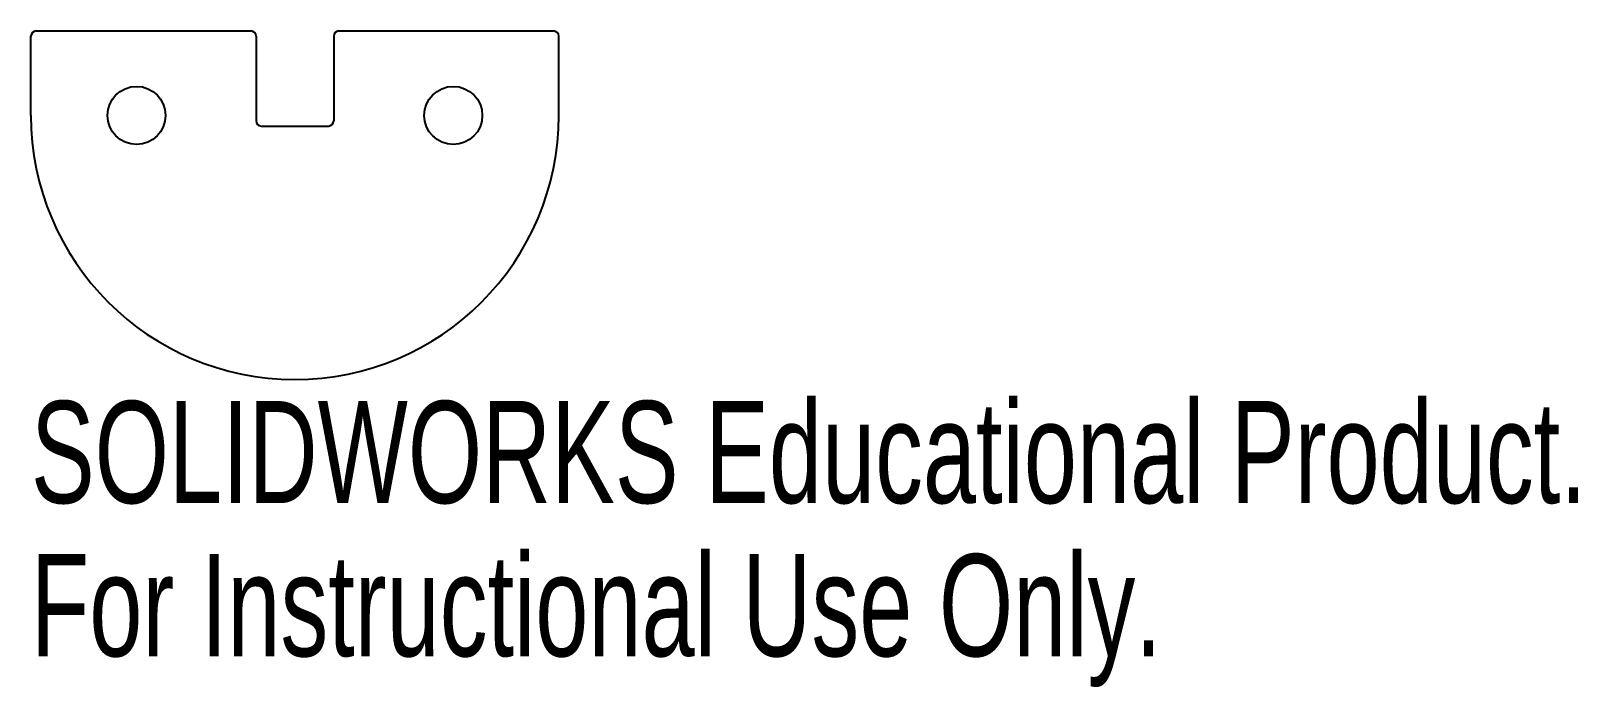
# Model space of a CAD drawing. Header units: millimetres. Extents: x -12.5 to 60.8, y -27.1 to 4.
import ezdxf

# ---------------------------------------------------------------- set-up
doc = ezdxf.new("R2010")
doc.units = ezdxf.units.MM
doc.styles.add('SLDTEXTSTYLE0', font='TXT', dxfattribs={"width": 0.7})

msp = doc.modelspace()

# ---------------------------------------------------------------- linework, layer by layer
at = {"color": 7, "linetype": 'Continuous', "lineweight": 25}
for p, q in [((-12.5, 0), (-12.5, 3.75)), ((-12.25, 4), (-2.087, 4)), ((-1.837, 3.75), (-1.837, -0.25)), ((1.837, 3.75), (1.837, -0.25)), ((2.087, 4), (12.25, 4)), ((12.5, 0), (12.5, 3.75)), ((-1.587, -0.5), (1.587, -0.5))]:
    msp.add_line(p, q, dxfattribs=at)
for centre in [(-7.5, 0), (7.5, 0)]:
    msp.add_circle(centre, 1.375, dxfattribs=at)
for centre, radius, start, end in [((-12.25, 3.75), 0.25, 90, 180), ((-2.087, 3.75), 0.25, 0, 90), ((2.087, 3.75), 0.25, 90, 180), ((12.25, 3.75), 0.25, 0, 90), ((0, 0), 12.5, 180, 0), ((-1.587, -0.25), 0.25, 180, 270), ((1.587, -0.25), 0.25, 270, 360)]:
    msp.add_arc(centre, radius, start, end, dxfattribs=at)

# ---------------------------------------------------------------- texts
at = {"color": 7, "linetype": 'Continuous', "char_height": 4.83362, "attachment_point": 1, "style": 'SLDTEXTSTYLE0'}
for s, insert in [('SOLIDWORKS Educational Product.', (-12.5, -13.52)), ('For Instructional Use Only.', (-12.5, -20.77))]:
    msp.add_mtext(s, dxfattribs=dict(at, insert=insert))

doc.saveas('drawing.dxf')
